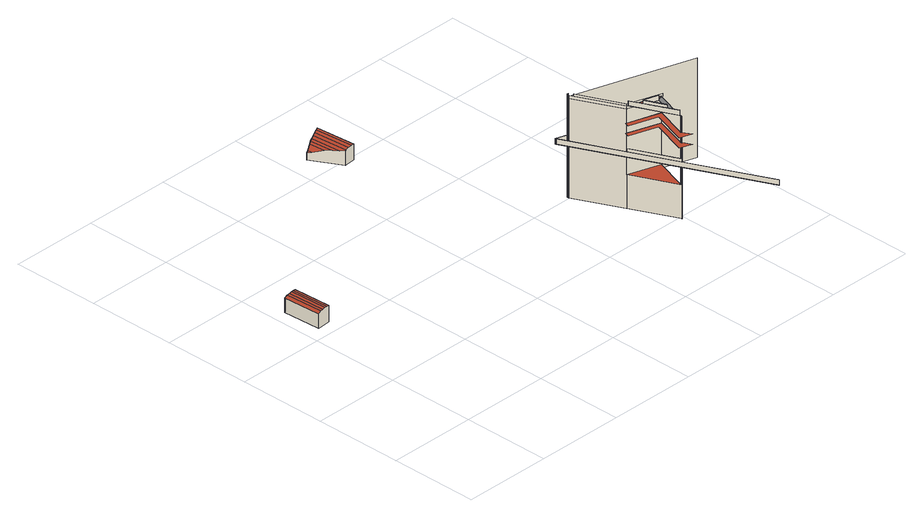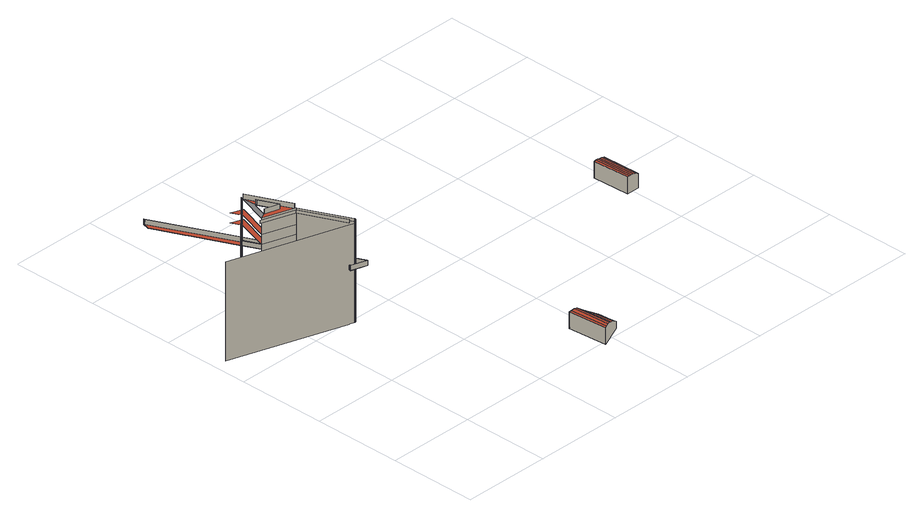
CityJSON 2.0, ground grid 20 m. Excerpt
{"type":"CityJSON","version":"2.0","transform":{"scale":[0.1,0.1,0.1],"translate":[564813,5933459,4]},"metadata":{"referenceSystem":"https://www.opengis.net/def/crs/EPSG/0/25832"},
"CityObjects":{
"building1":{"type":"Building","attributes":{"Grundfläche 2D":"24.595643","Grundhöhe NN":"6.386"},"geometry":[{"type":"Solid","lod":"3","boundaries":[[[[0,1,2,3]],[[4,0,3,5]],[[6,4,5,7]],[[8,6,7,9]],[[10,8,9,11]],[[11,9,7,5,3,2,12,13]],[[10,11,13,14]],[[1,0,4,6,8,10,14,15]],[[2,1,15,12]],[[13,12,15,14]]]],"semantics":{"surfaces":[{"type":"RoofSurface"},{"type":"WallSurface"},{"type":"GroundSurface"}],"values":[[0,0,0,0,0,1,1,1,1,2]]}}]},
"building2":{"type":"Building","attributes":{"Grundfläche 2D":"33.386687","Grundhöhe NN":"7.745"},"geometry":[{"type":"Solid","lod":"3","boundaries":[[[[16,17,18,19]],[[16,19,20,21]],[[17,22,23,18]],[[23,22,24,25,26]],[[24,27,28,25]],[[27,29,30,28]],[[29,31,32,30]],[[33,32,31]],[[34,33,31,29,27,24,22,17,16,21,35,36]],[[26,25,28,30,32,33,34,37]],[[38,20,19,18,23,26,37,39]],[[21,20,38,35]],[[38,39,37,34,36,35]]]],"semantics":{"surfaces":[{"type":"RoofSurface"},{"type":"WallSurface"},{"type":"GroundSurface"}],"values":[[0,0,0,0,0,0,0,0,1,1,1,1,2]]}}]},
"building3":{"type":"Building","attributes":{"Grundfläche 2D":"19094.941454","Grundhöhe NN":"4.316"},"children":["building3-1","building3-2","building3-3","building3-4"],"geometry":[{"type":"MultiSurface","lod":"3","boundaries":[[[40,41,42,43]],[[41,44,45,42]],[[46,47,48,49]],[[50,51,52,53]],[[54,55,47,46]],[[56,46,49,57]],[[53,52,58,59]],[[60,54,46,56]],[[61,56,57,62]],[[59,58,63,64]],[[65,60,56,61]],[[66,61,62,67]],[[64,63,68,69]],[[70,65,61,66]],[[71,66,67,72]],[[73,70,66,71]],[[69,68,74,75]],[[76,71,72,77]],[[75,74,78,79]],[[80,73,71,76]],[[47,81,82,48]],[[83,84,85,51,50]],[[86,87,88,81,47,55,89,90,91]],[[92,93,94,95]],[[44,96,97,45]],[[83,98,99,84]],[[100,101,102,103]],[[104,40,43,105]],[[89,100,103,85,84,106,107,108,109,110,111,112,113,91,90]],[[114,115,116,117,118,119,120,121,81,88,87]],[[86,91,113,112,111,110,117,116,115,114,87]],[[97,122,78,74,68,63,58,52,51,85,103,102,123,124,125,126,127,128,129,130,131,132,133,134,135,136,137,138,139,105,43,42,45]],[[140,141,142,143]],[[144,145,146,147,148,149,150,151,152,153,154,155,156,101,100,89,55,54,60,65,70,73,80,157,96,44,41,40,104,158,159,160,161,162]],[[107,106,84,99,163,164,165,166,109,108]],[[167,168,169,170,171,172,173,174,175,176,87,114,115,116,117,177,178,179,180,181]],[[182,183,184,185,186,187,188,189,190,191,91,113,112,111,110,192,193,194,195,196]],[[141,197,82,81,121,120,119,118,198,199,200]],[[198,201,143,142,202],[203,204,205,206,207]],[[173,172,208,171,170,169,168,167,181,180,179,178,177,117,116,115,114,87,176,175,174]],[[188,187,209,186,185,184,183,182,196,195,194,193,192,110,111,112,113,91,191,190,189]],[[98,210,125,124,99]],[[155,154,182,196,211]],[[212,213,180,181]],[[156,155,211,196,195,214]],[[213,212,215,216]],[[195,196,181,180]],[[163,99,124,123]],[[216,217,218,213]],[[213,218,179,180]],[[101,156,214,195,194,219]],[[194,195,180,179]],[[164,163,123,102]],[[101,219,194,219]],[[220,221,205,204]],[[221,222,206,205]],[[202,142,141,200,199,198]],[[222,221,220,223,224,199,200,141,140,225,226]],[[222,227,207,206]],[[228,94,93,229]],[[223,220,204,203]],[[230,231,79,78,122,97,96,157,80,76,232,233,234,235]]],"semantics":{"surfaces":[{"type":"WallSurface"},{"type":"GroundSurface"},{"type":"RoofSurface"}],"values":[0,0,0,0,0,0,0,0,0,0,0,0,0,0,0,0,0,0,0,0,0,0,0,0,0,0,0,0,0,0,0,1,0,2,2,1,1,0,1,2,2,0,0,0,0,0,0,0,0,0,0,0,0,0,0,0,0,2,0,0,0,0]}}]},
"building3-1":{"type":"BuildingInstallation","parents":["building3"],"geometry":[{"type":"MultiSurface","lod":"3","boundaries":[[[236,237,238,239,240,241,242,243,244,245,246]],[[44,41,242,241]],[[41,40,243,242]],[[40,104,244,243]],[[158,245,244,104]],[[237,236,246,245,158,247,248,249]],[[238,237,249,250]],[[250,157,239,238]],[[239,157,96,240]],[[96,44,241,240]]],"semantics":{"surfaces":[{"type":"RoofSurface"},{"type":"WallSurface"}],"values":[0,1,1,1,1,1,1,1,1,1]}}]},
"building3-2":{"type":"BuildingInstallation","parents":["building3"],"geometry":[{"type":"MultiSurface","lod":"3","boundaries":[[[251,90,211,214,219]],[[211,155,156,214]],[[214,156,101,219]],[[101,100,251,219]],[[251,100,89,90]],[[89,155,211,90]]],"semantics":{"surfaces":[{"type":"RoofSurface"},{"type":"WallSurface"}],"values":[0,1,1,1,1,1]}}]},
"building3-3":{"type":"BuildingInstallation","parents":["building3"],"geometry":[{"type":"MultiSurface","lod":"3","boundaries":[[[252,253,254,255]],[[254,253,225,200]],[[200,141,255,254]],[[141,140,252,255]],[[253,252,140,225]]],"semantics":{"surfaces":[{"type":"RoofSurface"},{"type":"WallSurface"}],"values":[0,1,1,1,1]}}]},
"building3-4":{"type":"BuildingInstallation","parents":["building3"],"geometry":[{"type":"MultiSurface","lod":"3","boundaries":[[[256,257,258,259,260,261,262,263]],[[226,222,260,259]],[[222,221,261,260]],[[221,220,262,261]],[[220,223,263,262]],[[223,224,256,263]],[[257,256,224,264]],[[258,257,264,265]],[[265,226,259,258]]],"semantics":{"surfaces":[{"type":"RoofSurface"},{"type":"WallSurface"}],"values":[0,1,1,1,1,1,1,1,1]}}]}
},
"vertices":[
[36,407,62],[41,408,62],[37,493,62],[32,493,62],[31,407,62],[27,492,62],[25,407,61],[21,492,61],[19,407,60],[15,492,60],[12,406,57],[8,492,57],[37,493,24],[8,492,24],[12,406,24],[41,408,24],
[457,840,74],[449,836,74],[456,752,74],[465,753,74],[471,754,74],[464,843,74],[442,833,72],[449,752,72],[435,830,69],[441,762,69],[447,752,71],[429,828,67],[434,775,67],[424,825,64],[427,788,64],[414,821,56],[415,810,56],[410,819,53],[410,819,37],[464,843,37],[414,821,37],[447,752,37],[471,754,37],[449,752,37],
[679,417,128],[679,419,128],[679,419,127],[679,417,127],[715,408,128],[715,408,127],[698,403,229],[698,402,229],[698,402,236],[698,403,236],[698,402,3],[698,402,127],[698,403,127],[698,403,3],[698,403,128],[698,402,128],[698,404,229],[698,404,236],[698,404,127],[698,404,3],[698,404,128],[699,406,229],[699,406,236],[699,406,127],[699,406,3],[699,406,128],[700,407,229],[700,407,236],[700,407,127],[700,407,3],[700,407,128],[701,407,229],[701,407,236],[701,407,128],[701,407,127],[701,407,3],[703,407,229],[703,407,236],[703,407,127],[703,407,3],[703,407,128],[748,296,229],[748,296,236],[748,296,3],[748,296,80],[748,296,127],[748,296,187],[748,296,198],[748,296,209],[748,296,128],[748,296,139],[748,296,175],[708,398,236],[754,301,236],[754,301,229],[708,398,229],[714,404,128],[714,404,127],[795,195,3],[795,195,80],[749,295,128],[795,198,128],[795,198,127],[749,295,127],[870,9,128],[870,9,127],[749,295,80],[751,295,80],[752,294,80],[819,273,80],[819,273,175],[752,294,175],[751,295,175],[749,295,175],[749,295,198],[751,295,198],[752,294,198],[819,273,198],[819,273,229],[752,294,229],[751,295,229],[749,295,229],[713,404,127],[795,197,127],[795,195,127],[795,194,127],[796,193,127],[797,192,127],[798,192,127],[843,95,127],[843,94,127],[843,93,127],[843,92,127],[843,91,127],[844,90,127],[844,89,127],[845,89,127],[846,89,127],[875,26,127],[874,25,127],[795,200,236],[751,295,236],[751,295,235],[795,200,235],[844,89,128],[844,90,128],[843,91,128],[843,92,128],[843,93,128],[843,94,128],[843,95,128],[798,192,128],[797,192,128],[796,193,128],[795,194,128],[795,195,128],[795,197,128],[713,404,128],[870,11,128],[874,25,128],[875,26,128],[846,89,128],[845,89,128],[795,197,80],[795,198,80],[795,200,80],[796,201,80],[795,194,198],[796,193,198],[797,192,198],[798,192,198],[799,191,198],[806,177,198],[779,186,198],[805,266,198],[742,286,198],[745,296,198],[796,201,198],[795,200,198],[795,198,198],[795,197,198],[795,195,198],[795,194,175],[796,193,175],[797,192,175],[798,192,175],[799,191,175],[806,177,175],[779,186,175],[805,266,175],[742,286,175],[745,296,175],[796,201,175],[795,200,175],[795,198,175],[795,197,175],[795,195,175],[749,295,236],[819,273,235],[819,273,236],[752,294,236],[796,201,235],[752,294,235],[805,266,235],[775,275,235],[774,274,235],[793,234,235],[795,234,235],[805,178,198],[805,178,175],[795,194,3],[795,195,139],[795,195,229],[795,197,229],[795,197,139],[795,195,236],[795,197,236],[795,198,236],[795,198,229],[795,198,139],[775,275,236],[774,274,236],[793,234,236],[805,266,236],[806,266,236],[796,201,236],[793,231,236],[795,234,236],[828,277,229],[828,277,236],[714,404,3],[713,404,3],[713,404,229],[714,404,229],[971,323,229],[971,323,3],
[742,286,139],[680,418,139],[714,407,139],[713,404,139],[714,404,139],[715,408,139],[679,419,139],[679,417,139],[870,9,139],[870,11,139],[790,182,139],[790,183,128],[742,286,128],[680,418,128],[714,407,128],
[749,295,139],
[795,200,247],[796,201,247],[752,294,247],[751,295,247],
[806,266,247],[773,276,247],[772,275,247],[793,231,247],[793,234,247],[774,274,247],[775,275,247],[805,266,247],[773,276,236],[772,275,236]
]}
